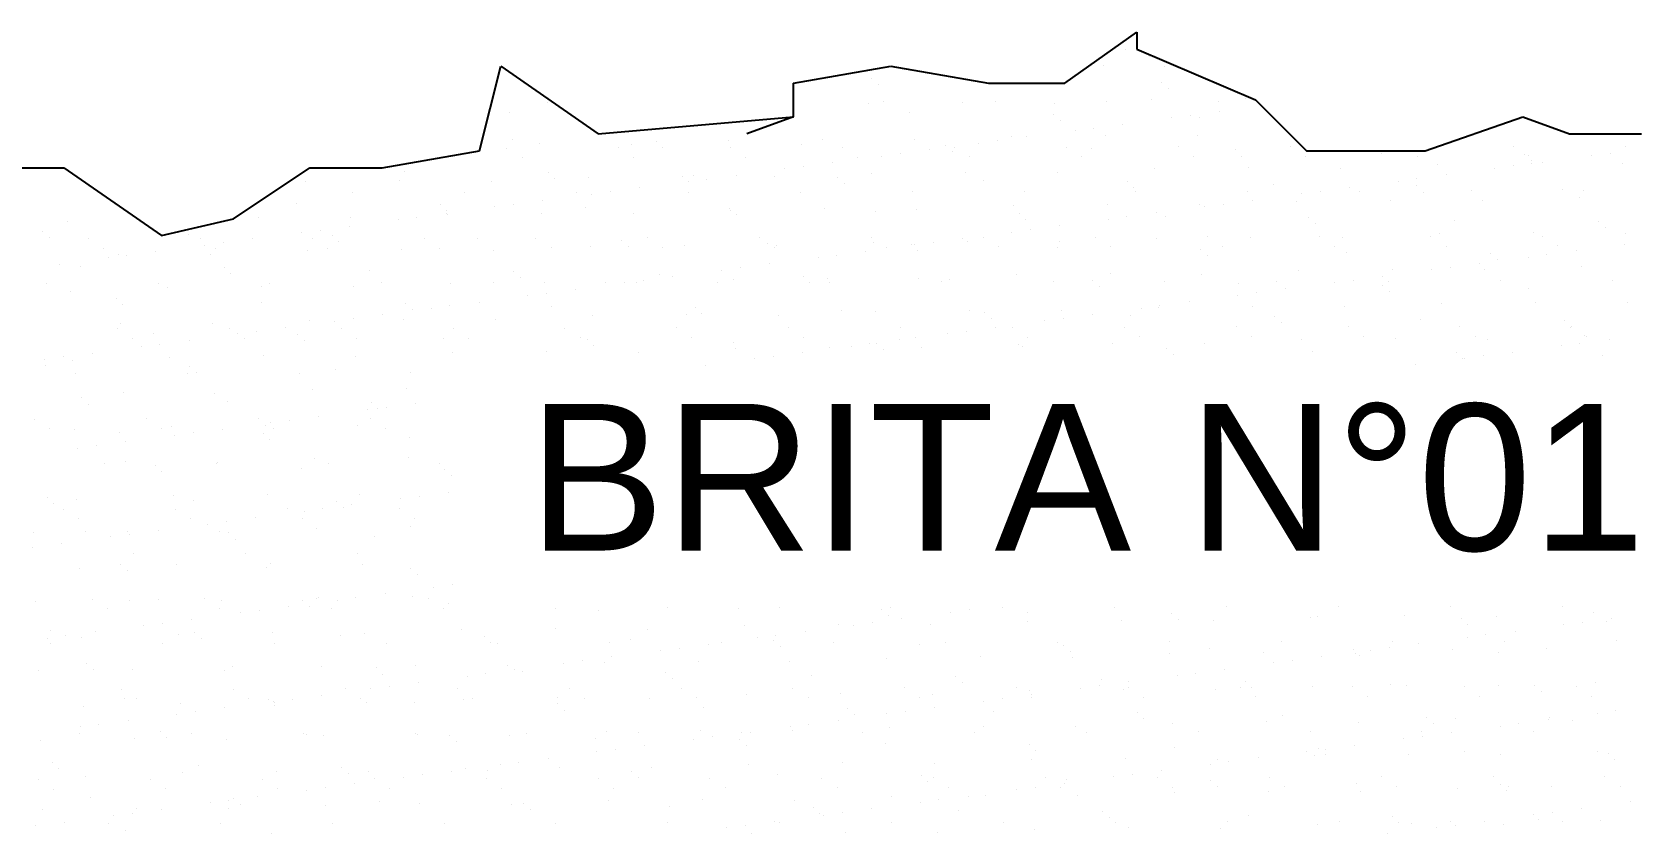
# Model space of a CAD drawing. Header units: millimetres. Extents: x 425 to 646, y 332 to 411.
# Drawn here: x 558.088 to 558.3957, y 385.2717 to 385.4255 of the extents above; entities that cross this region are included whole.
import ezdxf
from ezdxf.enums import TextEntityAlignment as Align

# ---------------------------------------------------------------- set-up
doc = ezdxf.new("R2010")
doc.units = ezdxf.units.MM
doc.layers.add('Alvenaria', color=7, linetype='Continuous')
doc.layers.add('texto', color=7, linetype='Continuous')
doc.styles.add('ARIAL', font='arial.ttf')

msp = doc.modelspace()

# ---------------------------------------------------------------- linework, layer by layer
at = {"layer": 'Alvenaria'}
for p, q in [((558.28615, 385.41571), (558.29998, 385.42547)), ((558.29998, 385.42547), (558.29998, 385.42222)), ((558.29787, 385.4221), (558.29787, 385.4221)), ((558.29998, 385.42222), (558.32275, 385.41246)), ((558.17388, 385.4027), (558.17795, 385.41896)), ((558.17795, 385.41896), (558.19666, 385.40595)), ((558.23408, 385.41571), (558.25279, 385.41896)), ((558.25279, 385.41896), (558.2715, 385.41571)), ((558.29354, 385.41897), (558.29354, 385.41897)), ((558.30234, 385.42071), (558.30234, 385.42071)), ((558.30525, 385.41886), (558.30525, 385.41886)), ((558.23408, 385.40921), (558.23408, 385.41571)), ((558.24917, 385.41666), (558.24917, 385.41666)), ((558.25044, 385.4155), (558.25044, 385.4155)), ((558.25688, 385.41807), (558.25688, 385.41807)), ((558.2715, 385.41571), (558.28615, 385.41571)), ((558.30473, 385.41581), (558.30473, 385.41581)), ((558.27278, 385.41212), (558.27278, 385.41212)), ((558.29425, 385.41216), (558.29425, 385.41216)), ((558.30286, 385.41251), (558.30286, 385.41251)), ((558.306, 385.41465), (558.306, 385.41465)), ((558.31571, 385.4122), (558.31571, 385.4122)), ((558.3209, 385.41274), (558.3209, 385.41274)), ((558.32275, 385.41246), (558.33252, 385.4027)), ((558.17965, 385.41015), (558.17965, 385.41015)), ((558.18693, 385.41196), (558.18693, 385.41196)), ((558.19666, 385.40595), (558.23408, 385.40921)), ((558.23408, 385.40921), (558.22513, 385.40595)), ((558.23408, 385.40921), (558.23408, 385.40921)), ((558.24857, 385.41169), (558.24857, 385.41169)), ((558.25132, 385.41208), (558.25132, 385.41208)), ((558.25644, 385.41), (558.25644, 385.41)), ((558.26661, 385.41192), (558.26661, 385.41192)), ((558.28402, 385.40976), (558.28402, 385.40976)), ((558.28424, 385.41184), (558.28424, 385.41184)), ((558.30668, 385.40903), (558.30668, 385.40903)), ((558.31026, 385.4095), (558.31026, 385.4095)), ((558.312, 385.40916), (558.312, 385.40916)), ((558.31587, 385.41024), (558.31587, 385.41024)), ((558.3553, 385.4027), (558.37401, 385.40921)), ((558.37401, 385.40921), (558.38296, 385.40595)), ((558.28529, 385.4086), (558.28529, 385.4086)), ((558.28812, 385.40659), (558.28812, 385.40659)), ((558.29171, 385.40706), (558.29171, 385.40706)), ((558.29731, 385.4078), (558.29731, 385.4078)), ((558.17913, 385.40322), (558.17913, 385.40322)), ((558.18016, 385.4048), (558.18016, 385.4048)), ((558.1854, 385.40406), (558.1854, 385.40406)), ((558.20059, 385.40326), (558.20059, 385.40326)), ((558.20303, 385.40397), (558.20303, 385.40397)), ((558.20774, 385.40456), (558.20774, 385.40456)), ((558.20901, 385.4034), (558.20901, 385.4034)), ((558.22165, 385.40464), (558.22165, 385.40464)), ((558.22206, 385.4033), (558.22206, 385.4033)), ((558.23572, 385.40395), (558.23572, 385.40395)), ((558.23969, 385.40487), (558.23969, 385.40487)), ((558.24352, 385.40334), (558.24352, 385.40334)), ((558.25732, 385.40479), (558.25732, 385.40479)), ((558.26021, 385.40291), (558.26021, 385.40291)), ((558.2633, 385.40372), (558.2633, 385.40372)), ((558.26498, 385.40338), (558.26498, 385.40338)), ((558.26957, 385.40415), (558.26957, 385.40415)), ((558.27316, 385.40462), (558.27316, 385.40462)), ((558.27593, 385.40546), (558.27593, 385.40546)), ((558.27876, 385.40536), (558.27876, 385.40536)), ((558.28644, 385.40342), (558.28644, 385.40342)), ((558.29128, 385.40311), (558.29128, 385.40311)), ((558.29397, 385.40569), (558.29397, 385.40569)), ((558.30791, 385.40346), (558.30791, 385.40346)), ((558.3116, 385.4056), (558.3116, 385.4056)), ((558.32937, 385.40349), (558.32937, 385.40349)), ((558.37229, 385.40357), (558.37229, 385.40357)), ((558.38296, 385.40595), (558.39679, 385.40595)), ((558.39375, 385.40361), (558.39375, 385.40361)), ((558.15517, 385.39945), (558.17388, 385.4027)), ((558.18204, 385.40137), (558.18204, 385.40137)), ((558.2035, 385.40141), (558.2035, 385.40141)), ((558.22496, 385.40145), (558.22496, 385.40145)), ((558.24166, 385.40047), (558.24166, 385.40047)), ((558.24642, 385.40149), (558.24642, 385.40149)), ((558.25102, 385.4017), (558.25102, 385.4017)), ((558.25461, 385.40218), (558.25461, 385.40218)), ((558.26457, 385.40255), (558.26457, 385.40255)), ((558.26789, 385.40153), (558.26789, 385.40153)), ((558.28935, 385.40156), (558.28935, 385.40156)), ((558.31081, 385.4016), (558.31081, 385.4016)), ((558.31886, 385.40287), (558.31886, 385.40287)), ((558.32013, 385.40171), (558.32013, 385.40171)), ((558.33227, 385.40164), (558.33227, 385.40164)), ((558.33252, 385.4027), (558.3553, 385.4027)), ((558.34684, 385.40226), (558.34684, 385.40226)), ((558.35374, 385.40168), (558.35374, 385.40168)), ((558.35757, 385.40004), (558.35757, 385.40004)), ((558.37227, 385.39982), (558.37227, 385.39982)), ((558.37442, 385.40202), (558.37442, 385.40202)), ((558.3752, 385.40172), (558.3752, 385.40172)), ((558.37561, 385.40027), (558.37561, 385.40027)), ((558.37569, 385.40086), (558.37569, 385.40086)), ((558.37787, 385.40056), (558.37787, 385.40056)), ((558.38724, 385.40179), (558.38724, 385.40179)), ((558.39082, 385.40227), (558.39082, 385.40227)), ((558.39324, 385.40019), (558.39324, 385.40019)), ((558.07544, 385.39945), (558.09415, 385.39945)), ((558.09415, 385.39945), (558.11286, 385.38644)), ((558.12669, 385.38969), (558.14134, 385.39945)), ((558.14044, 385.39678), (558.14044, 385.39678)), ((558.14134, 385.39945), (558.15517, 385.39945)), ((558.15848, 385.39701), (558.15848, 385.39701)), ((558.15944, 385.39875), (558.15944, 385.39875)), ((558.17611, 385.39692), (558.17611, 385.39692)), ((558.18702, 385.39851), (558.18702, 385.39851)), ((558.18829, 385.39735), (558.18829, 385.39735)), ((558.19472, 385.3976), (558.19472, 385.3976)), ((558.21276, 385.39783), (558.21276, 385.39783)), ((558.21392, 385.39682), (558.21392, 385.39682)), ((558.215, 385.3979), (558.215, 385.3979)), ((558.21751, 385.39729), (558.21751, 385.39729)), ((558.22311, 385.39803), (558.22311, 385.39803)), ((558.23039, 385.39774), (558.23039, 385.39774)), ((558.23247, 385.39926), (558.23247, 385.39926)), ((558.23606, 385.39973), (558.23606, 385.39973)), ((558.24258, 385.39767), (558.24258, 385.39767)), ((558.24901, 385.39841), (558.24901, 385.39841)), ((558.26705, 385.39864), (558.26705, 385.39864)), ((558.27056, 385.39706), (558.27056, 385.39706)), ((558.28468, 385.39856), (558.28468, 385.39856)), ((558.29814, 385.39682), (558.29814, 385.39682)), ((558.30329, 385.39923), (558.30329, 385.39923)), ((558.32133, 385.39946), (558.32133, 385.39946)), ((558.33896, 385.39937), (558.33896, 385.39937)), ((558.35013, 385.39691), (558.35013, 385.39691)), ((558.35372, 385.39738), (558.35372, 385.39738)), ((558.35932, 385.39812), (558.35932, 385.39812)), ((558.36868, 385.39935), (558.36868, 385.39935)), ((558.14958, 385.39463), (558.14958, 385.39463)), ((558.17104, 385.39467), (558.17104, 385.39467)), ((558.1925, 385.3947), (558.1925, 385.3947)), ((558.19537, 385.39438), (558.19537, 385.39438)), ((558.19895, 385.39485), (558.19895, 385.39485)), ((558.20456, 385.39559), (558.20456, 385.39559)), ((558.21396, 385.39474), (558.21396, 385.39474)), ((558.23543, 385.39478), (558.23543, 385.39478)), ((558.24385, 385.3965), (558.24385, 385.3965)), ((558.25689, 385.39482), (558.25689, 385.39482)), ((558.27835, 385.39486), (558.27835, 385.39486)), ((558.29941, 385.39566), (558.29941, 385.39566)), ((558.29981, 385.3949), (558.29981, 385.3949)), ((558.32127, 385.39494), (558.32127, 385.39494)), ((558.32613, 385.39621), (558.32613, 385.39621)), ((558.33158, 385.39447), (558.33158, 385.39447)), ((558.33517, 385.39494), (558.33517, 385.39494)), ((558.34077, 385.39568), (558.34077, 385.39568)), ((558.34274, 385.39498), (558.34274, 385.39498)), ((558.3537, 385.39597), (558.3537, 385.39597)), ((558.35497, 385.39481), (558.35497, 385.39481)), ((558.3642, 385.39502), (558.3642, 385.39502)), ((558.38169, 385.39537), (558.38169, 385.39537)), ((558.38493, 385.39381), (558.38493, 385.39381)), ((558.38566, 385.39506), (558.38566, 385.39506)), ((558.13872, 385.3927), (558.13872, 385.3927)), ((558.1663, 385.39246), (558.1663, 385.39246)), ((558.16745, 385.3907), (558.16745, 385.3907)), ((558.16757, 385.3913), (558.16757, 385.3913)), ((558.17682, 385.39194), (558.17682, 385.39194)), ((558.1804, 385.39241), (558.1804, 385.39241)), ((558.18584, 385.39078), (558.18584, 385.39078)), ((558.18601, 385.39315), (558.18601, 385.39315)), ((558.19429, 385.39186), (558.19429, 385.39186)), ((558.20347, 385.39069), (558.20347, 385.39069)), ((558.22186, 385.39162), (558.22186, 385.39162)), ((558.22208, 385.39136), (558.22208, 385.39136)), ((558.24012, 385.39159), (558.24012, 385.39159)), ((558.24985, 385.39101), (558.24985, 385.39101)), ((558.25775, 385.39151), (558.25775, 385.39151)), ((558.27636, 385.39218), (558.27636, 385.39218)), ((558.27742, 385.39077), (558.27742, 385.39077)), ((558.2944, 385.39241), (558.2944, 385.39241)), ((558.30367, 385.39079), (558.30367, 385.39079)), ((558.31203, 385.39233), (558.31203, 385.39233)), ((558.31303, 385.39202), (558.31303, 385.39202)), ((558.31662, 385.3925), (558.31662, 385.3925)), ((558.32222, 385.39323), (558.32222, 385.39323)), ((558.33065, 385.393), (558.33065, 385.393)), ((558.34869, 385.39323), (558.34869, 385.39323)), ((558.36632, 385.39314), (558.36632, 385.39314)), ((558.0949, 385.38906), (558.0949, 385.38906)), ((558.11286, 385.38644), (558.12669, 385.38969)), ((558.13155, 385.38996), (558.13155, 385.38996)), ((558.1433, 385.38752), (558.1433, 385.38752)), ((558.1489, 385.38826), (558.1489, 385.38826)), ((558.14918, 385.38988), (558.14918, 385.38988)), ((558.15826, 385.38949), (558.15826, 385.38949)), ((558.16185, 385.38997), (558.16185, 385.38997)), ((558.1678, 385.39055), (558.1678, 385.39055)), ((558.22313, 385.39045), (558.22313, 385.39045)), ((558.27869, 385.38961), (558.27869, 385.38961)), ((558.27951, 385.38761), (558.27951, 385.38761)), ((558.28512, 385.38835), (558.28512, 385.38835)), ((558.29448, 385.38958), (558.29448, 385.38958)), ((558.29807, 385.39005), (558.29807, 385.39005)), ((558.30541, 385.39016), (558.30541, 385.39016)), ((558.33299, 385.38993), (558.33299, 385.38993)), ((558.33426, 385.38876), (558.33426, 385.38876)), ((558.36097, 385.38932), (558.36097, 385.38932)), ((558.38855, 385.38908), (558.38855, 385.38908)), ((558.38982, 385.38792), (558.38982, 385.38792)), ((558.09002, 385.38726), (558.09002, 385.38726)), ((558.09129, 385.3861), (558.09129, 385.3861)), ((558.09885, 385.38581), (558.09885, 385.38581)), ((558.11801, 385.38665), (558.11801, 385.38665)), ((558.12031, 385.38585), (558.12031, 385.38585)), ((558.12116, 385.38461), (558.12116, 385.38461)), ((558.12475, 385.38508), (558.12475, 385.38508)), ((558.13035, 385.38582), (558.13035, 385.38582)), ((558.13971, 385.38705), (558.13971, 385.38705)), ((558.14177, 385.38589), (558.14177, 385.38589)), ((558.14558, 385.38642), (558.14558, 385.38642)), ((558.14685, 385.38525), (558.14685, 385.38525)), ((558.16324, 385.38592), (558.16324, 385.38592)), ((558.17357, 385.38581), (558.17357, 385.38581)), ((558.1847, 385.38596), (558.1847, 385.38596)), ((558.20114, 385.38557), (558.20114, 385.38557)), ((558.20616, 385.386), (558.20616, 385.386)), ((558.21319, 385.38455), (558.21319, 385.38455)), ((558.22762, 385.38604), (558.22762, 385.38604)), ((558.22913, 385.38496), (558.22913, 385.38496)), ((558.23082, 385.38446), (558.23082, 385.38446)), ((558.24908, 385.38608), (558.24908, 385.38608)), ((558.24944, 385.38513), (558.24944, 385.38513)), ((558.25671, 385.38472), (558.25671, 385.38472)), ((558.25738, 385.3847), (558.25738, 385.3847)), ((558.26096, 385.38517), (558.26096, 385.38517)), ((558.26657, 385.38591), (558.26657, 385.38591)), ((558.26748, 385.38536), (558.26748, 385.38536)), ((558.27055, 385.38612), (558.27055, 385.38612)), ((558.27593, 385.38714), (558.27593, 385.38714)), ((558.28511, 385.38528), (558.28511, 385.38528)), ((558.29201, 385.38616), (558.29201, 385.38616)), ((558.30372, 385.38595), (558.30372, 385.38595)), ((558.31347, 385.3862), (558.31347, 385.3862)), ((558.32176, 385.38618), (558.32176, 385.38618)), ((558.33493, 385.38624), (558.33493, 385.38624)), ((558.33939, 385.38609), (558.33939, 385.38609)), ((558.3564, 385.38628), (558.3564, 385.38628)), ((558.35801, 385.38676), (558.35801, 385.38676)), ((558.3593, 385.38442), (558.3593, 385.38442)), ((558.37605, 385.38699), (558.37605, 385.38699)), ((558.37786, 385.38631), (558.37786, 385.38631)), ((558.38076, 385.38446), (558.38076, 385.38446)), ((558.39359, 385.38479), (558.39359, 385.38479)), ((558.39368, 385.38691), (558.39368, 385.38691)), ((558.10175, 385.38396), (558.10175, 385.38396)), ((558.10261, 385.38217), (558.10261, 385.38217)), ((558.10463, 385.38291), (558.10463, 385.38291)), ((558.1062, 385.38264), (558.1062, 385.38264)), ((558.1118, 385.38338), (558.1118, 385.38338)), ((558.12226, 385.38283), (558.12226, 385.38283)), ((558.12322, 385.38399), (558.12322, 385.38399)), ((558.14087, 385.3835), (558.14087, 385.3835)), ((558.14468, 385.38403), (558.14468, 385.38403)), ((558.15891, 385.38373), (558.15891, 385.38373)), ((558.16614, 385.38407), (558.16614, 385.38407)), ((558.17654, 385.38365), (558.17654, 385.38365)), ((558.1876, 385.38411), (558.1876, 385.38411)), ((558.19515, 385.38432), (558.19515, 385.38432)), ((558.20242, 385.38441), (558.20242, 385.38441)), ((558.20907, 385.38415), (558.20907, 385.38415)), ((558.23053, 385.38419), (558.23053, 385.38419)), ((558.23882, 385.38225), (558.23882, 385.38225)), ((558.24241, 385.38273), (558.24241, 385.38273)), ((558.24801, 385.38346), (558.24801, 385.38346)), ((558.25199, 385.38423), (558.25199, 385.38423)), ((558.25798, 385.38356), (558.25798, 385.38356)), ((558.27345, 385.38427), (558.27345, 385.38427)), ((558.28469, 385.38411), (558.28469, 385.38411)), ((558.29492, 385.38431), (558.29492, 385.38431)), ((558.31227, 385.38388), (558.31227, 385.38388)), ((558.31354, 385.38271), (558.31354, 385.38271)), ((558.31638, 385.38435), (558.31638, 385.38435)), ((558.33784, 385.38438), (558.33784, 385.38438)), ((558.34025, 385.38327), (558.34025, 385.38327)), ((558.36783, 385.38303), (558.36783, 385.38303)), ((558.3691, 385.38187), (558.3691, 385.38187)), ((558.37504, 385.38234), (558.37504, 385.38234)), ((558.37863, 385.38282), (558.37863, 385.38282)), ((558.38423, 385.38355), (558.38423, 385.38355)), ((558.09325, 385.38093), (558.09325, 385.38093)), ((558.09729, 385.3806), (558.09729, 385.3806)), ((558.12487, 385.38037), (558.12487, 385.38037)), ((558.12614, 385.3792), (558.12614, 385.3792)), ((558.15285, 385.37976), (558.15285, 385.37976)), ((558.18043, 385.37952), (558.18043, 385.37952)), ((558.1817, 385.37836), (558.1817, 385.37836)), ((558.20841, 385.37891), (558.20841, 385.37891)), ((558.21091, 385.37858), (558.21091, 385.37858)), ((558.22027, 385.37981), (558.22027, 385.37981)), ((558.22386, 385.38028), (558.22386, 385.38028)), ((558.22946, 385.38102), (558.22946, 385.38102)), ((558.23599, 385.37867), (558.23599, 385.37867)), ((558.24055, 385.37831), (558.24055, 385.37831)), ((558.2768, 385.3789), (558.2768, 385.3789)), ((558.29484, 385.37913), (558.29484, 385.37913)), ((558.31247, 385.37905), (558.31247, 385.37905)), ((558.33108, 385.37972), (558.33108, 385.37972)), ((558.34713, 385.37867), (558.34713, 385.37867)), ((558.34912, 385.37995), (558.34912, 385.37995)), ((558.35649, 385.3799), (558.35649, 385.3799)), ((558.36007, 385.38037), (558.36007, 385.38037)), ((558.36568, 385.38111), (558.36568, 385.38111)), ((558.36675, 385.37986), (558.36675, 385.37986)), ((558.38537, 385.38053), (558.38537, 385.38053)), ((558.09076, 385.37725), (558.09076, 385.37725)), ((558.09533, 385.37578), (558.09533, 385.37578)), ((558.11222, 385.37729), (558.11222, 385.37729)), ((558.11395, 385.37645), (558.11395, 385.37645)), ((558.13199, 385.37668), (558.13199, 385.37668)), ((558.13368, 385.37733), (558.13368, 385.37733)), ((558.14962, 385.3766), (558.14962, 385.3766)), ((558.15514, 385.37737), (558.15514, 385.37737)), ((558.16823, 385.37727), (558.16823, 385.37727)), ((558.1766, 385.37741), (558.1766, 385.37741)), ((558.18627, 385.3775), (558.18627, 385.3775)), ((558.18676, 385.3754), (558.18676, 385.3754)), ((558.19236, 385.37614), (558.19236, 385.37614)), ((558.19807, 385.37745), (558.19807, 385.37745)), ((558.20172, 385.37737), (558.20172, 385.37737)), ((558.2039, 385.37741), (558.2039, 385.37741)), ((558.20531, 385.37784), (558.20531, 385.37784)), ((558.21953, 385.37749), (558.21953, 385.37749)), ((558.22251, 385.37808), (558.22251, 385.37808)), ((558.23726, 385.37751), (558.23726, 385.37751)), ((558.24099, 385.37752), (558.24099, 385.37752)), ((558.25818, 385.37823), (558.25818, 385.37823)), ((558.26245, 385.37756), (558.26245, 385.37756)), ((558.26397, 385.37806), (558.26397, 385.37806)), ((558.28392, 385.3776), (558.28392, 385.3776)), ((558.29155, 385.37783), (558.29155, 385.37783)), ((558.29282, 385.37666), (558.29282, 385.37666)), ((558.30538, 385.37764), (558.30538, 385.37764)), ((558.31953, 385.37722), (558.31953, 385.37722)), ((558.32297, 385.37549), (558.32297, 385.37549)), ((558.32684, 385.37768), (558.32684, 385.37768)), ((558.32857, 385.37623), (558.32857, 385.37623)), ((558.33794, 385.37746), (558.33794, 385.37746)), ((558.34152, 385.37793), (558.34152, 385.37793)), ((558.34711, 385.37698), (558.34711, 385.37698)), ((558.3483, 385.37772), (558.3483, 385.37772)), ((558.34838, 385.37582), (558.34838, 385.37582)), ((558.36977, 385.37776), (558.36977, 385.37776)), ((558.3751, 385.37637), (558.3751, 385.37637)), ((558.39123, 385.3778), (558.39123, 385.3778)), ((558.10415, 385.37432), (558.10415, 385.37432)), ((558.10542, 385.37315), (558.10542, 385.37315)), ((558.13213, 385.37371), (558.13213, 385.37371)), ((558.15971, 385.37347), (558.15971, 385.37347)), ((558.16098, 385.37231), (558.16098, 385.37231)), ((558.16462, 385.37249), (558.16462, 385.37249)), ((558.16821, 385.37296), (558.16821, 385.37296)), ((558.17381, 385.3737), (558.17381, 385.3737)), ((558.18317, 385.37493), (558.18317, 385.37493)), ((558.18769, 385.37286), (558.18769, 385.37286)), ((558.21527, 385.37263), (558.21527, 385.37263)), ((558.30083, 385.37257), (558.30083, 385.37257)), ((558.30416, 385.37267), (558.30416, 385.37267)), ((558.30442, 385.37305), (558.30442, 385.37305)), ((558.31002, 385.37378), (558.31002, 385.37378)), ((558.31938, 385.37502), (558.31938, 385.37502)), ((558.3222, 385.3729), (558.3222, 385.3729)), ((558.33983, 385.37281), (558.33983, 385.37281)), ((558.35844, 385.37348), (558.35844, 385.37348)), ((558.37648, 385.37372), (558.37648, 385.37372)), ((558.39411, 385.37363), (558.39411, 385.37363)), ((558.10506, 385.36963), (558.10506, 385.36963)), ((558.12269, 385.36955), (558.12269, 385.36955)), ((558.1413, 385.37022), (558.1413, 385.37022)), ((558.14607, 385.37004), (558.14607, 385.37004)), ((558.14965, 385.37052), (558.14965, 385.37052)), ((558.15526, 385.37125), (558.15526, 385.37125)), ((558.15934, 385.37045), (558.15934, 385.37045)), ((558.17697, 385.37037), (558.17697, 385.37037)), ((558.19559, 385.37104), (558.19559, 385.37104)), ((558.21363, 385.37127), (558.21363, 385.37127)), ((558.21654, 385.37146), (558.21654, 385.37146)), ((558.23126, 385.37118), (558.23126, 385.37118)), ((558.24325, 385.37202), (558.24325, 385.37202)), ((558.24987, 385.37185), (558.24987, 385.37185)), ((558.26791, 385.37208), (558.26791, 385.37208)), ((558.27083, 385.37178), (558.27083, 385.37178)), ((558.2721, 385.37062), (558.2721, 385.37062)), ((558.28228, 385.37013), (558.28228, 385.37013)), ((558.28554, 385.372), (558.28554, 385.372)), ((558.28587, 385.3706), (558.28587, 385.3706)), ((558.29147, 385.37134), (558.29147, 385.37134)), ((558.29882, 385.37117), (558.29882, 385.37117)), ((558.32639, 385.37093), (558.32639, 385.37093)), ((558.32766, 385.36977), (558.32766, 385.36977)), ((558.35438, 385.37032), (558.35438, 385.37032)), ((558.38196, 385.37009), (558.38196, 385.37009)), ((558.38342, 385.36906), (558.38342, 385.36906)), ((558.10441, 385.36855), (558.10441, 385.36855)), ((558.10732, 385.3667), (558.10732, 385.3667)), ((558.11141, 385.36766), (558.11141, 385.36766)), ((558.11815, 385.36637), (558.11815, 385.36637)), ((558.12588, 385.36859), (558.12588, 385.36859)), ((558.12752, 385.3676), (558.12752, 385.3676)), ((558.12878, 385.36674), (558.12878, 385.36674)), ((558.1311, 385.36807), (558.1311, 385.36807)), ((558.13671, 385.36881), (558.13671, 385.36881)), ((558.13899, 385.36742), (558.13899, 385.36742)), ((558.14026, 385.36626), (558.14026, 385.36626)), ((558.14734, 385.36863), (558.14734, 385.36863)), ((558.15025, 385.36678), (558.15025, 385.36678)), ((558.16698, 385.36681), (558.16698, 385.36681)), ((558.1688, 385.36867), (558.1688, 385.36867)), ((558.17171, 385.36681), (558.17171, 385.36681)), ((558.19026, 385.36871), (558.19026, 385.36871)), ((558.19317, 385.36685), (558.19317, 385.36685)), ((558.19455, 385.36658), (558.19455, 385.36658)), ((558.21173, 385.36874), (558.21173, 385.36874)), ((558.21463, 385.36689), (558.21463, 385.36689)), ((558.22254, 385.36597), (558.22254, 385.36597)), ((558.23319, 385.36878), (558.23319, 385.36878)), ((558.23609, 385.36693), (558.23609, 385.36693)), ((558.25437, 385.36646), (558.25437, 385.36646)), ((558.25465, 385.36882), (558.25465, 385.36882)), ((558.25756, 385.36697), (558.25756, 385.36697)), ((558.26373, 385.36769), (558.26373, 385.36769)), ((558.26732, 385.36816), (558.26732, 385.36816)), ((558.27292, 385.3689), (558.27292, 385.3689)), ((558.27611, 385.36886), (558.27611, 385.36886)), ((558.27902, 385.36701), (558.27902, 385.36701)), ((558.29758, 385.3689), (558.29758, 385.3689)), ((558.30048, 385.36705), (558.30048, 385.36705)), ((558.31904, 385.36894), (558.31904, 385.36894)), ((558.32194, 385.36709), (558.32194, 385.36709)), ((558.33152, 385.36644), (558.33152, 385.36644)), ((558.3405, 385.36898), (558.3405, 385.36898)), ((558.34341, 385.36713), (558.34341, 385.36713)), ((558.34956, 385.36667), (558.34956, 385.36667)), ((558.36196, 385.36902), (558.36196, 385.36902)), ((558.36487, 385.36717), (558.36487, 385.36717)), ((558.36719, 385.36658), (558.36719, 385.36658)), ((558.38323, 385.36892), (558.38323, 385.36892)), ((558.3858, 385.36725), (558.3858, 385.36725)), ((558.38633, 385.3672), (558.38633, 385.3672)), ((558.39058, 385.36655), (558.39058, 385.36655)), ((558.094, 385.36319), (558.094, 385.36319)), ((558.0996, 385.36393), (558.0996, 385.36393)), ((558.10896, 385.36516), (558.10896, 385.36516)), ((558.11255, 385.36563), (558.11255, 385.36563)), ((558.11438, 385.36317), (558.11438, 385.36317)), ((558.13242, 385.3634), (558.13242, 385.3634)), ((558.15005, 385.36332), (558.15005, 385.36332)), ((558.16866, 385.36399), (558.16866, 385.36399)), ((558.1867, 385.36422), (558.1867, 385.36422)), ((558.19582, 385.36541), (558.19582, 385.36541)), ((558.20433, 385.36413), (558.20433, 385.36413)), ((558.22295, 385.3648), (558.22295, 385.3648)), ((558.23021, 385.36328), (558.23021, 385.36328)), ((558.23582, 385.36401), (558.23582, 385.36401)), ((558.24099, 385.36503), (558.24099, 385.36503)), ((558.24518, 385.36525), (558.24518, 385.36525)), ((558.24877, 385.36572), (558.24877, 385.36572)), ((558.25011, 385.36573), (558.25011, 385.36573)), ((558.25138, 385.36457), (558.25138, 385.36457)), ((558.25862, 385.36495), (558.25862, 385.36495)), ((558.27723, 385.36562), (558.27723, 385.36562)), ((558.2781, 385.36512), (558.2781, 385.36512)), ((558.29527, 385.36585), (558.29527, 385.36585)), ((558.30568, 385.36488), (558.30568, 385.36488)), ((558.30695, 385.36372), (558.30695, 385.36372)), ((558.3129, 385.36577), (558.3129, 385.36577)), ((558.33366, 385.36427), (558.33366, 385.36427)), ((558.36124, 385.36404), (558.36124, 385.36404)), ((558.36284, 385.36289), (558.36284, 385.36289)), ((558.36643, 385.36337), (558.36643, 385.36337)), ((558.37203, 385.3641), (558.37203, 385.3641)), ((558.38139, 385.36534), (558.38139, 385.36534)), ((558.38498, 385.36581), (558.38498, 385.36581)), ((558.38922, 385.36343), (558.38922, 385.36343)), ((558.09041, 385.36272), (558.09041, 385.36272)), ((558.0907, 385.36161), (558.0907, 385.36161)), ((558.09577, 385.3625), (558.09577, 385.3625)), ((558.09632, 385.35999), (558.09632, 385.35999)), ((558.11778, 385.36003), (558.11778, 385.36003)), ((558.11827, 385.36137), (558.11827, 385.36137)), ((558.11954, 385.36021), (558.11954, 385.36021)), ((558.13925, 385.36007), (558.13925, 385.36007)), ((558.14626, 385.36076), (558.14626, 385.36076)), ((558.16071, 385.36011), (558.16071, 385.36011)), ((558.21727, 385.36157), (558.21727, 385.36157)), ((558.22663, 385.36281), (558.22663, 385.36281)), ((558.35348, 385.36166), (558.35348, 385.36166)), ((558.36251, 385.36287), (558.36251, 385.36287)), ((558.14174, 385.35694), (558.14174, 385.35694)), ((558.15978, 385.35717), (558.15978, 385.35717)), ((558.09756, 385.35533), (558.09756, 385.35533)), ((558.09883, 385.35416), (558.09883, 385.35416)), ((558.10549, 385.35635), (558.10549, 385.35635)), ((558.12312, 385.35627), (558.12312, 385.35627)), ((558.12554, 385.35472), (558.12554, 385.35472)), ((558.15312, 385.35448), (558.15312, 385.35448)), ((558.16161, 385.35425), (558.16161, 385.35425)), ((558.08852, 385.35125), (558.08852, 385.35125)), ((558.10998, 385.35129), (558.10998, 385.35129)), ((558.13144, 385.35133), (558.13144, 385.35133)), ((558.13387, 385.35059), (558.13387, 385.35059)), ((558.13746, 385.35107), (558.13746, 385.35107)), ((558.14306, 385.3518), (558.14306, 385.3518)), ((558.15242, 385.35304), (558.15242, 385.35304)), ((558.15291, 385.35137), (558.15291, 385.35137)), ((558.15439, 385.35331), (558.15439, 385.35331)), ((558.15601, 385.35351), (558.15601, 385.35351)), ((558.09142, 385.3494), (558.09142, 385.3494)), ((558.0962, 385.34922), (558.0962, 385.34922)), ((558.10482, 385.34867), (558.10482, 385.34867)), ((558.11289, 385.34944), (558.11289, 385.34944)), ((558.11481, 385.34989), (558.11481, 385.34989)), ((558.11532, 385.34815), (558.11532, 385.34815)), ((558.11891, 385.34862), (558.11891, 385.34862)), ((558.12451, 385.34936), (558.12451, 385.34936)), ((558.1324, 385.34843), (558.1324, 385.34843)), ((558.13285, 385.35012), (558.13285, 385.35012)), ((558.13435, 385.34948), (558.13435, 385.34948)), ((558.15048, 385.35004), (558.15048, 385.35004)), ((558.15581, 385.34952), (558.15581, 385.34952)), ((558.16038, 385.34782), (558.16038, 385.34782)), ((558.09677, 385.34571), (558.09677, 385.34571)), ((558.10035, 385.34618), (558.10035, 385.34618)), ((558.10596, 385.34692), (558.10596, 385.34692)), ((558.13367, 385.34727), (558.13367, 385.34727)), ((558.10189, 385.34274), (558.10189, 385.34274)), ((558.10593, 385.34308), (558.10593, 385.34308)), ((558.11168, 385.34238), (558.11168, 385.34238)), ((558.12335, 385.34277), (558.12335, 385.34277)), ((558.12356, 385.34299), (558.12356, 385.34299)), ((558.13967, 385.34177), (558.13967, 385.34177)), ((558.14217, 385.34366), (558.14217, 385.34366)), ((558.14481, 385.34281), (558.14481, 385.34281)), ((558.16021, 385.34389), (558.16021, 385.34389)), ((558.16627, 385.34285), (558.16627, 385.34285)), ((558.16724, 385.34153), (558.16724, 385.34153)), ((558.11295, 385.34122), (558.11295, 385.34122)), ((558.16851, 385.34037), (558.16851, 385.34037)), ((558.09096, 385.33633), (558.09096, 385.33633)), ((558.09663, 385.33594), (558.09663, 385.33594)), ((558.11525, 385.33661), (558.11525, 385.33661)), ((558.11895, 385.33572), (558.11895, 385.33572)), ((558.13329, 385.33684), (558.13329, 385.33684)), ((558.14652, 385.33549), (558.14652, 385.33549)), ((558.15092, 385.33676), (558.15092, 385.33676)), ((558.15878, 385.33603), (558.15878, 385.33603)), ((558.16236, 385.3365), (558.16236, 385.3365)), ((558.16797, 385.33724), (558.16797, 385.33724)), ((558.09223, 385.33517), (558.09223, 385.33517)), ((558.09408, 385.33399), (558.09408, 385.33399)), ((558.09699, 385.33214), (558.09699, 385.33214)), ((558.11555, 385.33403), (558.11555, 385.33403)), ((558.11845, 385.33218), (558.11845, 385.33218)), ((558.13086, 385.33235), (558.13086, 385.33235)), ((558.13701, 385.33407), (558.13701, 385.33407)), ((558.13992, 385.33222), (558.13992, 385.33222)), ((558.14022, 385.33359), (558.14022, 385.33359)), ((558.14381, 385.33406), (558.14381, 385.33406)), ((558.1478, 385.33432), (558.1478, 385.33432)), ((558.14941, 385.3348), (558.14941, 385.3348)), ((558.15847, 385.33411), (558.15847, 385.33411)), ((558.16138, 385.33226), (558.16138, 385.33226)), ((558.08832, 385.32957), (558.08832, 385.32957)), ((558.09823, 385.32967), (558.09823, 385.32967)), ((558.10636, 385.3298), (558.10636, 385.3298)), ((558.10671, 385.32917), (558.10671, 385.32917)), ((558.11231, 385.32991), (558.11231, 385.32991)), ((558.12167, 385.33114), (558.12167, 385.33114)), ((558.12399, 385.32971), (558.12399, 385.32971)), ((558.12526, 385.33162), (558.12526, 385.33162)), ((558.12581, 385.32944), (558.12581, 385.32944)), ((558.14261, 385.33038), (558.14261, 385.33038)), ((558.16065, 385.33061), (558.16065, 385.33061)), ((558.08816, 385.32673), (558.08816, 385.32673)), ((558.09376, 385.32747), (558.09376, 385.32747)), ((558.10312, 385.3287), (558.10312, 385.3287)), ((558.12708, 385.32827), (558.12708, 385.32827)), ((558.15379, 385.32883), (558.15379, 385.32883)), ((558.10509, 385.32339), (558.10509, 385.32339)), ((558.10745, 385.32548), (558.10745, 385.32548)), ((558.11568, 385.32333), (558.11568, 385.32333)), ((558.12892, 385.32552), (558.12892, 385.32552)), ((558.13372, 385.32356), (558.13372, 385.32356)), ((558.15038, 385.32556), (558.15038, 385.32556)), ((558.15135, 385.32348), (558.15135, 385.32348)), ((558.09707, 385.32266), (558.09707, 385.32266)), ((558.10636, 385.32222), (558.10636, 385.32222)), ((558.13307, 385.32278), (558.13307, 385.32278)), ((558.16065, 385.32254), (558.16065, 385.32254)), ((558.16192, 385.32138), (558.16192, 385.32138)), ((558.09965, 385.31674), (558.09965, 385.31674)), ((558.11236, 385.31673), (558.11236, 385.31673)), ((558.12111, 385.31678), (558.12111, 385.31678)), ((558.14258, 385.31681), (558.14258, 385.31681)), ((558.14304, 385.3171), (558.14304, 385.3171)), ((558.15017, 385.31705), (558.15017, 385.31705)), ((558.15577, 385.31779), (558.15577, 385.31779)), ((558.16108, 385.31733), (558.16108, 385.31733)), ((558.16404, 385.31685), (558.16404, 385.31685)), ((558.16513, 385.31902), (558.16513, 385.31902)), ((558.16872, 385.31949), (558.16872, 385.31949)), ((558.08876, 385.31629), (558.08876, 385.31629)), ((558.10256, 385.31488), (558.10256, 385.31488)), ((558.1068, 385.31652), (558.1068, 385.31652)), ((558.12402, 385.31492), (558.12402, 385.31492)), ((558.12443, 385.31643), (558.12443, 385.31643)), ((558.12803, 385.31414), (558.12803, 385.31414)), ((558.13161, 385.31461), (558.13161, 385.31461)), ((558.13722, 385.31535), (558.13722, 385.31535)), ((558.13993, 385.31649), (558.13993, 385.31649)), ((558.1412, 385.31533), (558.1412, 385.31533)), ((558.14548, 385.31496), (558.14548, 385.31496)), ((558.14658, 385.31658), (558.14658, 385.31658)), ((558.16694, 385.315), (558.16694, 385.315)), ((558.16792, 385.31588), (558.16792, 385.31588)), ((558.18841, 385.31504), (558.18841, 385.31504)), ((558.19676, 385.31448), (558.19676, 385.31448)), ((558.20987, 385.31508), (558.20987, 385.31508)), ((558.22348, 385.31504), (558.22348, 385.31504)), ((558.23133, 385.31512), (558.23133, 385.31512)), ((558.25106, 385.3148), (558.25106, 385.3148)), ((558.25279, 385.31516), (558.25279, 385.31516)), ((558.26424, 385.31422), (558.26424, 385.31422)), ((558.26783, 385.3147), (558.26783, 385.3147)), ((558.27426, 385.3152), (558.27426, 385.3152)), ((558.27904, 385.31419), (558.27904, 385.31419)), ((558.29572, 385.31524), (558.29572, 385.31524)), ((558.30662, 385.31395), (558.30662, 385.31395)), ((558.31718, 385.31527), (558.31718, 385.31527)), ((558.33864, 385.31531), (558.33864, 385.31531)), ((558.3601, 385.31535), (558.3601, 385.31535)), ((558.38157, 385.31539), (558.38157, 385.31539)), ((558.38754, 385.31414), (558.38754, 385.31414)), ((558.09164, 385.31068), (558.09164, 385.31068)), ((558.10948, 385.31169), (558.10948, 385.31169)), ((558.11306, 385.31217), (558.11306, 385.31217)), ((558.11867, 385.3129), (558.11867, 385.3129)), ((558.1704, 385.31087), (558.1704, 385.31087)), ((558.18844, 385.3111), (558.18844, 385.3111)), ((558.20607, 385.31102), (558.20607, 385.31102)), ((558.22468, 385.31169), (558.22468, 385.31169)), ((558.24272, 385.31192), (558.24272, 385.31192)), ((558.24569, 385.31178), (558.24569, 385.31178)), ((558.24928, 385.31225), (558.24928, 385.31225)), ((558.25233, 385.31364), (558.25233, 385.31364)), ((558.25488, 385.31299), (558.25488, 385.31299)), ((558.26035, 385.31183), (558.26035, 385.31183)), ((558.27897, 385.3125), (558.27897, 385.3125)), ((558.29701, 385.31273), (558.29701, 385.31273)), ((558.30789, 385.31279), (558.30789, 385.31279)), ((558.31464, 385.31265), (558.31464, 385.31265)), ((558.33325, 385.31332), (558.33325, 385.31332)), ((558.3346, 385.31335), (558.3346, 385.31335)), ((558.35129, 385.31355), (558.35129, 385.31355)), ((558.36218, 385.31311), (558.36218, 385.31311)), ((558.36345, 385.31194), (558.36345, 385.31194)), ((558.36892, 385.31346), (558.36892, 385.31346)), ((558.37254, 385.31064), (558.37254, 385.31064)), ((558.3819, 385.31187), (558.3819, 385.31187)), ((558.38549, 385.31234), (558.38549, 385.31234)), ((558.39016, 385.3125), (558.39016, 385.3125)), ((558.39109, 385.31308), (558.39109, 385.31308)), ((558.09092, 385.30925), (558.09092, 385.30925)), ((558.09156, 385.30818), (558.09156, 385.30818)), ((558.09451, 385.30972), (558.09451, 385.30972)), ((558.0975, 385.30938), (558.0975, 385.30938)), ((558.10011, 385.31046), (558.10011, 385.31046)), ((558.11302, 385.30822), (558.11302, 385.30822)), ((558.11612, 385.31005), (558.11612, 385.31005)), ((558.11921, 385.31044), (558.11921, 385.31044)), ((558.12049, 385.30928), (558.12049, 385.30928)), ((558.13416, 385.31028), (558.13416, 385.31028)), ((558.13448, 385.30826), (558.13448, 385.30826)), ((558.1472, 385.30984), (558.1472, 385.30984)), ((558.15179, 385.3102), (558.15179, 385.3102)), ((558.15594, 385.3083), (558.15594, 385.3083)), ((558.17478, 385.3096), (558.17478, 385.3096)), ((558.17605, 385.30843), (558.17605, 385.30843)), ((558.17741, 385.30834), (558.17741, 385.30834)), ((558.19887, 385.30838), (558.19887, 385.30838)), ((558.20276, 385.30899), (558.20276, 385.30899)), ((558.21778, 385.30811), (558.21778, 385.30811)), ((558.22033, 385.30841), (558.22033, 385.30841)), ((558.22714, 385.30934), (558.22714, 385.30934)), ((558.23034, 385.30875), (558.23034, 385.30875)), ((558.23073, 385.30981), (558.23073, 385.30981)), ((558.23161, 385.30759), (558.23161, 385.30759)), ((558.23633, 385.31055), (558.23633, 385.31055)), ((558.24179, 385.30845), (558.24179, 385.30845)), ((558.25832, 385.30814), (558.25832, 385.30814)), ((558.26326, 385.30849), (558.26326, 385.30849)), ((558.28472, 385.30853), (558.28472, 385.30853)), ((558.2859, 385.30791), (558.2859, 385.30791)), ((558.30618, 385.30857), (558.30618, 385.30857)), ((558.32764, 385.30861), (558.32764, 385.30861)), ((558.3491, 385.30865), (558.3491, 385.30865)), ((558.35399, 385.3082), (558.35399, 385.3082)), ((558.36335, 385.30943), (558.36335, 385.30943)), ((558.36694, 385.3099), (558.36694, 385.3099)), ((558.37057, 385.30869), (558.37057, 385.30869)), ((558.39203, 385.30873), (558.39203, 385.30873)), ((558.19004, 385.30446), (558.19004, 385.30446)), ((558.19362, 385.30493), (558.19362, 385.30493)), ((558.19776, 385.30464), (558.19776, 385.30464)), ((558.19923, 385.30567), (558.19923, 385.30567)), ((558.20859, 385.3069), (558.20859, 385.3069)), ((558.21217, 385.30737), (558.21217, 385.30737)), ((558.2158, 385.30487), (558.2158, 385.30487)), ((558.23343, 385.30478), (558.23343, 385.30478)), ((558.25204, 385.30546), (558.25204, 385.30546)), ((558.27008, 385.30569), (558.27008, 385.30569)), ((558.28717, 385.30674), (558.28717, 385.30674)), ((558.28771, 385.3056), (558.28771, 385.3056)), ((558.30633, 385.30627), (558.30633, 385.30627)), ((558.31388, 385.3073), (558.31388, 385.3073)), ((558.32437, 385.3065), (558.32437, 385.3065)), ((558.32625, 385.30454), (558.32625, 385.30454)), ((558.32984, 385.30502), (558.32984, 385.30502)), ((558.33544, 385.30575), (558.33544, 385.30575)), ((558.34146, 385.30706), (558.34146, 385.30706)), ((558.342, 385.30642), (558.342, 385.30642)), ((558.34273, 385.3059), (558.34273, 385.3059)), ((558.3448, 385.30699), (558.3448, 385.30699)), ((558.34839, 385.30746), (558.34839, 385.30746)), ((558.36061, 385.30709), (558.36061, 385.30709)), ((558.36945, 385.30645), (558.36945, 385.30645)), ((558.37865, 385.30732), (558.37865, 385.30732)), ((558.08919, 385.30301), (558.08919, 385.30301)), ((558.0985, 385.3044), (558.0985, 385.3044)), ((558.09977, 385.30323), (558.09977, 385.30323)), ((558.10723, 385.30324), (558.10723, 385.30324)), ((558.12486, 385.30315), (558.12486, 385.30315)), ((558.12648, 385.30379), (558.12648, 385.30379)), ((558.14348, 385.30382), (558.14348, 385.30382)), ((558.15406, 385.30355), (558.15406, 385.30355)), ((558.15533, 385.30239), (558.15533, 385.30239)), ((558.16152, 385.30405), (558.16152, 385.30405)), ((558.17148, 385.30201), (558.17148, 385.30201)), ((558.17507, 385.30249), (558.17507, 385.30249)), ((558.17915, 385.30397), (558.17915, 385.30397)), ((558.18067, 385.30322), (558.18067, 385.30322)), ((558.18204, 385.30294), (558.18204, 385.30294)), ((558.20962, 385.3027), (558.20962, 385.3027)), ((558.21089, 385.30154), (558.21089, 385.30154)), ((558.2376, 385.30209), (558.2376, 385.30209)), ((558.26518, 385.30186), (558.26518, 385.30186)), ((558.3077, 385.3021), (558.3077, 385.3021)), ((558.31129, 385.30257), (558.31129, 385.30257)), ((558.31689, 385.30331), (558.31689, 385.30331)), ((558.10522, 385.29948), (558.10522, 385.29948)), ((558.12668, 385.29952), (558.12668, 385.29952)), ((558.14357, 385.29834), (558.14357, 385.29834)), ((558.14814, 385.29956), (558.14814, 385.29956)), ((558.15293, 385.29957), (558.15293, 385.29957)), ((558.15652, 385.30004), (558.15652, 385.30004)), ((558.16212, 385.30078), (558.16212, 385.30078)), ((558.1696, 385.2996), (558.1696, 385.2996)), ((558.19107, 385.29963), (558.19107, 385.29963)), ((558.21253, 385.29967), (558.21253, 385.29967)), ((558.22512, 385.29841), (558.22512, 385.29841)), ((558.23399, 385.29971), (558.23399, 385.29971)), ((558.24316, 385.29864), (558.24316, 385.29864)), ((558.25545, 385.29975), (558.25545, 385.29975)), ((558.26079, 385.29855), (558.26079, 385.29855)), ((558.26645, 385.30069), (558.26645, 385.30069)), ((558.27692, 385.29979), (558.27692, 385.29979)), ((558.2794, 385.29922), (558.2794, 385.29922)), ((558.27979, 385.29843), (558.27979, 385.29843)), ((558.28915, 385.29966), (558.28915, 385.29966)), ((558.29273, 385.30013), (558.29273, 385.30013)), ((558.29317, 385.30125), (558.29317, 385.30125)), ((558.29744, 385.29945), (558.29744, 385.29945)), ((558.29834, 385.30087), (558.29834, 385.30087)), ((558.29838, 385.29983), (558.29838, 385.29983)), ((558.31507, 385.29937), (558.31507, 385.29937)), ((558.31984, 385.29987), (558.31984, 385.29987)), ((558.32074, 385.30101), (558.32074, 385.30101)), ((558.32201, 385.29985), (558.32201, 385.29985)), ((558.33369, 385.30004), (558.33369, 385.30004)), ((558.3413, 385.29991), (558.3413, 385.29991)), ((558.34873, 385.3004), (558.34873, 385.3004)), ((558.35173, 385.30027), (558.35173, 385.30027)), ((558.36276, 385.29995), (558.36276, 385.29995)), ((558.36936, 385.30019), (558.36936, 385.30019)), ((558.37631, 385.30016), (558.37631, 385.30016)), ((558.37758, 385.299), (558.37758, 385.299)), ((558.38423, 385.29999), (558.38423, 385.29999)), ((558.38797, 385.30086), (558.38797, 385.30086)), ((558.09794, 385.2961), (558.09794, 385.2961)), ((558.10576, 385.29774), (558.10576, 385.29774)), ((558.10812, 385.29763), (558.10812, 385.29763)), ((558.11655, 385.29678), (558.11655, 385.29678)), ((558.12502, 385.2959), (558.12502, 385.2959)), ((558.12959, 385.29767), (558.12959, 385.29767)), ((558.13334, 385.2975), (558.13334, 385.2975)), ((558.13438, 385.29713), (558.13438, 385.29713)), ((558.13459, 385.29701), (558.13459, 385.29701)), ((558.13461, 385.29634), (558.13461, 385.29634)), ((558.13797, 385.2976), (558.13797, 385.2976)), ((558.15105, 385.2977), (558.15105, 385.2977)), ((558.15222, 385.29692), (558.15222, 385.29692)), ((558.16132, 385.29689), (558.16132, 385.29689)), ((558.17083, 385.29759), (558.17083, 385.29759)), ((558.17251, 385.29774), (558.17251, 385.29774)), ((558.18887, 385.29782), (558.18887, 385.29782)), ((558.1889, 385.29665), (558.1889, 385.29665)), ((558.19017, 385.29549), (558.19017, 385.29549)), ((558.19397, 385.29778), (558.19397, 385.29778)), ((558.2065, 385.29774), (558.2065, 385.29774)), ((558.21543, 385.29782), (558.21543, 385.29782)), ((558.21689, 385.29604), (558.21689, 385.29604)), ((558.2369, 385.29786), (558.2369, 385.29786)), ((558.24446, 385.29581), (558.24446, 385.29581)), ((558.25563, 385.29525), (558.25563, 385.29525)), ((558.25836, 385.2979), (558.25836, 385.2979)), ((558.26123, 385.29598), (558.26123, 385.29598)), ((558.2706, 385.29722), (558.2706, 385.29722)), ((558.27245, 385.2952), (558.27245, 385.2952)), ((558.27418, 385.29769), (558.27418, 385.29769)), ((558.27982, 385.29794), (558.27982, 385.29794)), ((558.30128, 385.29798), (558.30128, 385.29798)), ((558.32275, 385.29802), (558.32275, 385.29802)), ((558.34421, 385.29806), (558.34421, 385.29806)), ((558.36567, 385.29809), (558.36567, 385.29809)), ((558.38713, 385.29813), (558.38713, 385.29813)), ((558.39185, 385.29534), (558.39185, 385.29534)), ((558.09728, 385.29224), (558.09728, 385.29224)), ((558.10087, 385.29272), (558.10087, 385.29272)), ((558.10647, 385.29345), (558.10647, 385.29345)), ((558.11583, 385.29469), (558.11583, 385.29469)), ((558.11942, 385.29516), (558.11942, 385.29516)), ((558.23349, 385.29233), (558.23349, 385.29233)), ((558.23708, 385.2928), (558.23708, 385.2928)), ((558.24268, 385.29354), (558.24268, 385.29354)), ((558.24573, 385.29464), (558.24573, 385.29464)), ((558.25204, 385.29477), (558.25204, 385.29477)), ((558.25248, 385.29218), (558.25248, 385.29218)), ((558.27052, 385.29241), (558.27052, 385.29241)), ((558.28815, 385.29232), (558.28815, 385.29232)), ((558.30003, 385.29496), (558.30003, 385.29496)), ((558.3013, 385.2938), (558.3013, 385.2938)), ((558.30676, 385.29299), (558.30676, 385.29299)), ((558.3248, 385.29322), (558.3248, 385.29322)), ((558.32801, 385.29435), (558.32801, 385.29435)), ((558.34243, 385.29314), (558.34243, 385.29314)), ((558.35559, 385.29412), (558.35559, 385.29412)), ((558.35686, 385.29295), (558.35686, 385.29295)), ((558.36105, 385.29381), (558.36105, 385.29381)), ((558.36971, 385.29242), (558.36971, 385.29242)), ((558.37329, 385.29289), (558.37329, 385.29289)), ((558.3789, 385.29363), (558.3789, 385.29363)), ((558.37909, 385.29404), (558.37909, 385.29404)), ((558.38357, 385.29351), (558.38357, 385.29351)), ((558.38826, 385.29486), (558.38826, 385.29486)), ((558.08962, 385.28973), (558.08962, 385.28973)), ((558.09712, 385.29092), (558.09712, 385.29092)), ((558.10767, 385.28996), (558.10767, 385.28996)), ((558.11262, 385.29145), (558.11262, 385.29145)), ((558.11389, 385.29029), (558.11389, 385.29029)), ((558.11859, 385.29096), (558.11859, 385.29096)), ((558.1253, 385.28987), (558.1253, 385.28987)), ((558.14005, 385.291), (558.14005, 385.291)), ((558.14061, 385.29084), (558.14061, 385.29084)), ((558.14391, 385.29054), (558.14391, 385.29054)), ((558.16151, 385.29104), (558.16151, 385.29104)), ((558.16195, 385.29077), (558.16195, 385.29077)), ((558.16818, 385.29061), (558.16818, 385.29061)), ((558.16945, 385.28944), (558.16945, 385.28944)), ((558.17958, 385.29069), (558.17958, 385.29069)), ((558.18297, 385.29108), (558.18297, 385.29108)), ((558.19617, 385.29), (558.19617, 385.29)), ((558.19819, 385.29136), (558.19819, 385.29136)), ((558.20443, 385.29112), (558.20443, 385.29112)), ((558.21494, 385.28989), (558.21494, 385.28989)), ((558.21623, 385.29159), (558.21623, 385.29159)), ((558.21853, 385.29036), (558.21853, 385.29036)), ((558.22375, 385.28976), (558.22375, 385.28976)), ((558.22413, 385.2911), (558.22413, 385.2911)), ((558.2259, 385.29116), (558.2259, 385.29116)), ((558.23386, 385.29151), (558.23386, 385.29151)), ((558.24736, 385.2912), (558.24736, 385.2912)), ((558.25173, 385.28915), (558.25173, 385.28915)), ((558.26882, 385.29123), (558.26882, 385.29123)), ((558.29028, 385.29127), (558.29028, 385.29127)), ((558.31175, 385.29131), (558.31175, 385.29131)), ((558.33321, 385.29135), (558.33321, 385.29135)), ((558.35116, 385.28998), (558.35116, 385.28998)), ((558.35467, 385.29139), (558.35467, 385.29139)), ((558.35474, 385.29045), (558.35474, 385.29045)), ((558.36035, 385.29119), (558.36035, 385.29119)), ((558.37613, 385.29143), (558.37613, 385.29143)), ((558.18703, 385.28622), (558.18703, 385.28622)), ((558.19639, 385.28745), (558.19639, 385.28745)), ((558.19998, 385.28792), (558.19998, 385.28792)), ((558.20558, 385.28866), (558.20558, 385.28866)), ((558.22502, 385.2886), (558.22502, 385.2886)), ((558.27931, 385.28891), (558.27931, 385.28891)), ((558.28058, 385.28775), (558.28058, 385.28775)), ((558.29788, 385.28617), (558.29788, 385.28617)), ((558.30729, 385.2883), (558.30729, 385.2883)), ((558.31551, 385.28609), (558.31551, 385.28609)), ((558.32324, 385.2863), (558.32324, 385.2863)), ((558.3326, 385.28754), (558.3326, 385.28754)), ((558.33412, 385.28676), (558.33412, 385.28676)), ((558.33487, 385.28807), (558.33487, 385.28807)), ((558.33614, 385.2869), (558.33614, 385.2869)), ((558.33619, 385.28801), (558.33619, 385.28801)), ((558.34179, 385.28875), (558.34179, 385.28875)), ((558.35216, 385.28699), (558.35216, 385.28699)), ((558.36285, 385.28746), (558.36285, 385.28746)), ((558.36979, 385.28691), (558.36979, 385.28691)), ((558.38841, 385.28758), (558.38841, 385.28758)), ((558.39043, 385.28722), (558.39043, 385.28722)), ((558.3917, 385.28606), (558.3917, 385.28606)), ((558.09191, 385.2854), (558.09191, 385.2854)), ((558.09318, 385.28424), (558.09318, 385.28424)), ((558.11698, 385.2835), (558.11698, 385.2835)), ((558.11989, 385.28479), (558.11989, 385.28479)), ((558.13502, 385.28373), (558.13502, 385.28373)), ((558.14747, 385.28456), (558.14747, 385.28456)), ((558.14874, 385.28339), (558.14874, 385.28339)), ((558.15265, 385.28364), (558.15265, 385.28364)), ((558.16287, 385.28304), (558.16287, 385.28304)), ((558.16848, 385.28377), (558.16848, 385.28377)), ((558.17127, 385.28431), (558.17127, 385.28431)), ((558.17545, 385.28395), (558.17545, 385.28395)), ((558.17784, 385.28501), (558.17784, 385.28501)), ((558.18143, 385.28548), (558.18143, 385.28548)), ((558.18931, 385.28454), (558.18931, 385.28454)), ((558.20303, 385.28371), (558.20303, 385.28371)), ((558.20694, 385.28446), (558.20694, 385.28446)), ((558.22555, 385.28513), (558.22555, 385.28513)), ((558.23101, 385.2831), (558.23101, 385.2831)), ((558.24359, 385.28536), (558.24359, 385.28536)), ((558.26122, 385.28527), (558.26122, 385.28527)), ((558.27984, 385.28594), (558.27984, 385.28594)), ((558.29909, 385.28312), (558.29909, 385.28312)), ((558.30469, 385.28386), (558.30469, 385.28386)), ((558.31405, 385.28509), (558.31405, 385.28509)), ((558.31764, 385.28557), (558.31764, 385.28557)), ((558.08932, 385.28218), (558.08932, 385.28218)), ((558.09223, 385.28033), (558.09223, 385.28033)), ((558.09837, 385.28283), (558.09837, 385.28283)), ((558.11078, 385.28222), (558.11078, 385.28222)), ((558.11369, 385.28037), (558.11369, 385.28037)), ((558.13225, 385.28226), (558.13225, 385.28226)), ((558.13515, 385.28041), (558.13515, 385.28041)), ((558.14074, 385.28012), (558.14074, 385.28012)), ((558.14432, 385.28059), (558.14432, 385.28059)), ((558.14993, 385.28133), (558.14993, 385.28133)), ((558.15371, 385.2823), (558.15371, 385.2823)), ((558.15661, 385.28045), (558.15661, 385.28045)), ((558.15929, 385.28256), (558.15929, 385.28256)), ((558.17517, 385.28234), (558.17517, 385.28234)), ((558.17808, 385.28049), (558.17808, 385.28049)), ((558.19663, 385.28238), (558.19663, 385.28238)), ((558.19954, 385.28052), (558.19954, 385.28052)), ((558.2043, 385.28255), (558.2043, 385.28255)), ((558.21809, 385.28242), (558.21809, 385.28242)), ((558.221, 385.28056), (558.221, 385.28056)), ((558.23956, 385.28245), (558.23956, 385.28245)), ((558.24246, 385.2806), (558.24246, 385.2806)), ((558.25859, 385.28286), (558.25859, 385.28286)), ((558.25986, 385.2817), (558.25986, 385.2817)), ((558.26102, 385.28249), (558.26102, 385.28249)), ((558.26393, 385.28064), (558.26393, 385.28064)), ((558.27695, 385.28021), (558.27695, 385.28021)), ((558.28054, 385.28068), (558.28054, 385.28068)), ((558.28248, 385.28253), (558.28248, 385.28253)), ((558.28539, 385.28068), (558.28539, 385.28068)), ((558.28614, 385.28142), (558.28614, 385.28142)), ((558.28657, 385.28225), (558.28657, 385.28225)), ((558.2955, 385.28265), (558.2955, 385.28265)), ((558.30394, 385.28257), (558.30394, 385.28257)), ((558.30685, 385.28072), (558.30685, 385.28072)), ((558.31415, 385.28202), (558.31415, 385.28202)), ((558.31542, 385.28085), (558.31542, 385.28085)), ((558.32524, 385.27994), (558.32524, 385.27994)), ((558.32541, 385.28261), (558.32541, 385.28261)), ((558.32831, 385.28076), (558.32831, 385.28076)), ((558.34214, 385.28141), (558.34214, 385.28141)), ((558.34287, 385.27986), (558.34287, 385.27986)), ((558.34687, 385.28265), (558.34687, 385.28265)), ((558.34977, 385.2808), (558.34977, 385.2808)), ((558.36148, 385.28053), (558.36148, 385.28053)), ((558.36833, 385.28269), (558.36833, 385.28269)), ((558.36971, 385.28117), (558.36971, 385.28117)), ((558.37098, 385.28001), (558.37098, 385.28001)), ((558.37124, 385.28084), (558.37124, 385.28084)), ((558.37952, 385.28076), (558.37952, 385.28076)), ((558.38979, 385.28273), (558.38979, 385.28273)), ((558.3927, 385.28088), (558.3927, 385.28088)), ((558.09917, 385.27874), (558.09917, 385.27874)), ((558.12218, 385.27768), (558.12218, 385.27768)), ((558.12577, 385.27815), (558.12577, 385.27815)), ((558.12675, 385.27851), (558.12675, 385.27851)), ((558.12802, 385.27734), (558.12802, 385.27734)), ((558.13137, 385.27889), (558.13137, 385.27889)), ((558.14434, 385.27726), (558.14434, 385.27726)), ((558.15473, 385.2779), (558.15473, 385.2779)), ((558.16238, 385.27749), (558.16238, 385.27749)), ((558.18001, 385.27741), (558.18001, 385.27741)), ((558.18231, 385.27766), (558.18231, 385.27766)), ((558.19863, 385.27808), (558.19863, 385.27808)), ((558.21029, 385.27705), (558.21029, 385.27705)), ((558.21667, 385.27831), (558.21667, 385.27831)), ((558.2343, 385.27823), (558.2343, 385.27823)), ((558.23787, 385.27682), (558.23787, 385.27682)), ((558.25291, 385.2789), (558.25291, 385.2789)), ((558.2584, 385.27777), (558.2584, 385.27777)), ((558.26199, 385.27824), (558.26199, 385.27824)), ((558.26759, 385.27898), (558.26759, 385.27898)), ((558.27095, 385.27913), (558.27095, 385.27913)), ((558.28858, 385.27904), (558.28858, 385.27904)), ((558.3072, 385.27971), (558.3072, 385.27971)), ((558.39461, 385.27786), (558.39461, 385.27786)), ((558.09006, 385.27645), (558.09006, 385.27645)), ((558.09427, 385.274), (558.09427, 385.274)), ((558.10269, 385.27366), (558.10269, 385.27366)), ((558.10363, 385.27524), (558.10363, 385.27524)), ((558.10722, 385.27571), (558.10722, 385.27571)), ((558.1081, 385.27668), (558.1081, 385.27668)), ((558.11282, 385.27645), (558.11282, 385.27645)), ((558.12415, 385.2737), (558.12415, 385.2737)), ((558.12573, 385.27659), (558.12573, 385.27659)), ((558.14561, 385.27374), (558.14561, 385.27374)), ((558.16708, 385.27378), (558.16708, 385.27378)), ((558.18358, 385.2765), (558.18358, 385.2765)), ((558.18854, 385.27382), (558.18854, 385.27382)), ((558.21, 385.27386), (558.21, 385.27386)), ((558.23049, 385.27409), (558.23049, 385.27409)), ((558.23146, 385.2739), (558.23146, 385.2739)), ((558.23914, 385.27565), (558.23914, 385.27565)), ((558.23985, 385.27532), (558.23985, 385.27532)), ((558.24343, 385.2758), (558.24343, 385.2758)), ((558.24904, 385.27653), (558.24904, 385.27653)), ((558.25293, 385.27394), (558.25293, 385.27394)), ((558.26586, 385.27621), (558.26586, 385.27621)), ((558.27439, 385.27398), (558.27439, 385.27398)), ((558.29343, 385.27597), (558.29343, 385.27597)), ((558.2947, 385.27481), (558.2947, 385.27481)), ((558.29585, 385.27402), (558.29585, 385.27402)), ((558.31731, 385.27405), (558.31731, 385.27405)), ((558.32142, 385.27536), (558.32142, 385.27536)), ((558.33877, 385.27409), (558.33877, 385.27409)), ((558.349, 385.27512), (558.349, 385.27512)), ((558.35027, 385.27396), (558.35027, 385.27396)), ((558.3526, 385.27371), (558.3526, 385.27371)), ((558.36024, 385.27413), (558.36024, 385.27413)), ((558.3667, 385.27418), (558.3667, 385.27418)), ((558.37606, 385.27541), (558.37606, 385.27541)), ((558.37698, 385.27451), (558.37698, 385.27451)), ((558.37965, 385.27589), (558.37965, 385.27589)), ((558.3817, 385.27417), (558.3817, 385.27417)), ((558.38525, 385.27662), (558.38525, 385.27662)), ((558.38884, 385.2743), (558.38884, 385.2743)), ((558.08867, 385.27327), (558.08867, 385.27327)), ((558.10603, 385.27246), (558.10603, 385.27246)), ((558.13401, 385.27185), (558.13401, 385.27185)), ((558.2213, 385.27288), (558.2213, 385.27288)), ((558.22488, 385.27335), (558.22488, 385.27335)), ((558.22599, 385.27185), (558.22599, 385.27185)), ((558.24403, 385.27208), (558.24403, 385.27208)), ((558.26166, 385.27199), (558.26166, 385.27199)), ((558.28027, 385.27266), (558.28027, 385.27266)), ((558.29831, 385.27289), (558.29831, 385.27289)), ((558.31594, 385.27281), (558.31594, 385.27281)), ((558.33456, 385.27348), (558.33456, 385.27348)), ((558.34815, 385.27174), (558.34815, 385.27174)), ((558.35751, 385.27297), (558.35751, 385.27297)), ((558.3611, 385.27344), (558.3611, 385.27344)), ((558.37023, 385.27363), (558.37023, 385.27363))]:
    msp.add_line(p, q, dxfattribs=at)

# ---------------------------------------------------------------- texts
at = {"layer": 'texto', "color": 2, "style": 'ARIAL'}
msp.add_text('BRITA N%%D01', height=0.0281189, dxfattribs=at).set_placement((558.29039, 385.34013), align=Align.MIDDLE)

doc.saveas('drawing.dxf')
